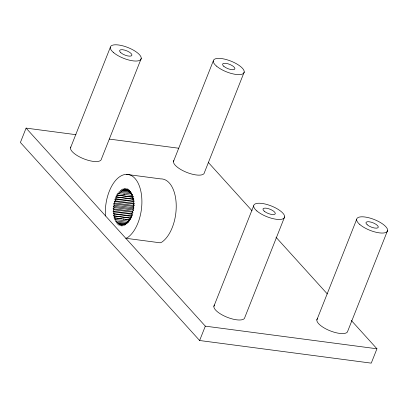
<?xml version="1.0" encoding="UTF-8"?>
<svg xmlns="http://www.w3.org/2000/svg" width="408" height="408" viewBox="0 0 408 408"><rect width="100%" height="100%" fill="white"/><g stroke="black" fill="none" stroke-linecap="round" stroke-linejoin="round"><path stroke-width="0.61" d="M126.424 223.395L117.637 222.238L117.621 224.232L118.672 223.191L125.577 224.104M130.83 192.244L129.576 192.076L129.591 190.082L128.546 191.123L129.8 191.286M132.947 197.207L117.881 195.218L117.902 193.224L119.156 193.387M130.591 219.259L129.331 219.096L129.311 221.09L128.275 220.611L128.107 222.63L127.143 221.901L126.832 223.905L125.944 222.936L125.496 224.895L124.71 223.701L124.129 225.578L123.456 224.186L124.71 224.349M127.378 222.426L116.703 221.019L116.545 223.038L117.637 222.238M131.764 193.458L130.509 193.295L130.672 191.276L129.576 192.076M132.121 195.442L118.937 193.703L119.105 191.684L120.074 192.413L131.371 193.902M128.444 221.223L115.892 219.57L115.586 221.58L116.703 221.019M132.58 194.912L131.32 194.744L131.631 192.739L130.509 193.295M120.074 192.413L120.386 190.409L121.268 191.377L130.682 192.622M129.647 219.81L115.209 217.903L114.765 219.866L115.892 219.57M133.258 196.574L132.003 196.411L132.447 194.448L131.32 194.744M121.268 191.377L121.722 189.419L122.507 190.613L130.04 191.607M115.352 218.107L114.097 217.938L114.674 216.056L130.994 218.209M129.331 219.096L130.417 219.315L130.29 217.372L131.407 217.326L131.136 215.475L132.263 215.169L131.85 213.435L132.967 212.869L132.421 211.288L133.518 210.477L132.845 209.069L133.895 208.024L133.11 206.82L134.094 205.556L133.212 204.576L134.115 203.118L133.151 202.378L133.957 200.746L132.926 200.257L133.625 198.487L132.539 198.257L133.12 196.376L132.003 196.411M122.507 190.613L123.088 188.736L123.762 190.133L129.412 190.878M114.674 216.056L113.592 215.827L114.291 214.057L131.866 216.373M75.934 134.681L26.087 128.107L20.4 142.469L199.624 340.512L371.26 363.14L376.946 348.784L351.283 320.423M70.487 147.915L110.288 47.394M141.239 58.451L101.439 158.972A16.498 5.804 21.6 0 1 83.961 158.896A16.498 5.804 21.6 0 1 70.839 146.967M173.466 161.497L213.267 60.971M244.219 72.027L204.418 172.553A16.498 5.804 21.6 0 1 186.941 172.477A16.498 5.804 21.6 0 1 173.818 160.543M199.624 340.512L205.311 326.15L26.087 128.107M213.869 306.352L253.669 205.826M284.621 216.883L244.82 317.409A16.498 5.804 21.6 0 1 226.664 317.057A16.498 5.804 21.6 0 1 214.567 304.995M316.848 319.928L356.648 219.402M387.6 230.464L347.8 330.985A16.498 5.804 21.6 0 1 329.649 330.638A16.498 5.804 21.6 0 1 317.546 318.572M123.762 190.133L124.466 188.363L125.016 189.939L128.78 190.434M123.456 224.186L122.752 225.95L122.201 224.375L121.39 225.996L120.972 224.273L124.083 224.624M114.291 214.057L113.256 213.568L114.062 211.936L132.263 214.338M125.016 189.939L125.827 188.317L126.24 190.041L128.755 190.373M114.062 211.936L113.098 211.196L114 209.738L132.829 212.221M126.24 190.041L127.148 188.593L127.424 190.439L128.683 190.607M120.972 224.273L120.064 225.726L119.789 223.875L124.812 224.538M114 209.738L113.118 208.758L114.102 207.494L133.559 210.059M127.424 190.439L128.413 189.184L128.546 191.123M119.789 223.875L118.804 225.129L118.672 223.191M114.102 207.494L113.322 206.29L114.368 205.244L133.824 207.81M114.368 205.244L113.699 203.837L114.791 203.026L134.247 205.591M114.791 203.026L114.245 201.445L115.367 200.879L134.196 203.363M115.367 200.879L114.954 199.145L116.081 198.839L134.283 201.241M116.081 198.839L115.806 196.988L116.923 196.942L133.87 199.175M114.097 217.938L115.209 217.903M109.38 139.092L178.791 148.242M126.286 174.364L160.614 178.888A33.002 17.937 -82.5 0 1 176.225 205.357A33.002 17.937 -82.5 0 1 161.609 242.281L160.109 242.801L125.786 238.272L127.281 237.757A33.002 17.937 -82.5 0 0 141.719 197.141A33.002 17.937 -82.5 0 0 122.038 175.394A33.002 17.937 -82.5 0 0 105.315 213.481L105.616 215.985M123.553 193.968L124.807 194.131M116.923 196.942L116.795 194.999L133.115 197.151M132.539 198.257L133.799 198.421M115.806 196.988L133.385 199.303M114.954 199.145L133.783 201.629M114.245 201.445L134.329 204.092M113.699 203.837L133.783 206.489M113.322 206.29L133.406 208.942M113.118 208.758L132.58 211.324M113.098 211.196L131.927 213.68M131.136 215.475L132.391 215.638M113.256 213.568L131.458 215.965M130.29 217.372L131.544 217.535M113.592 215.827L130.54 218.061M116.606 218.27L121.63 218.933M122.885 219.096L124.139 219.264M125.394 219.428L127.276 219.677M128.535 219.841L129.79 220.009M128.275 220.611L129.535 220.779M127.143 221.901L128.398 222.064M125.944 222.936L127.199 223.1M124.71 223.701L125.965 223.864M205.311 326.15L376.946 348.784M116.795 194.999L117.881 195.218M117.902 193.224L118.937 193.703M208.417 162.557L252.042 210.768M275.997 237.237L327.328 293.954M113.485 52.515A16.498 5.804 21.6 0 0 140.082 60.155A16.498 5.804 21.6 0 0 123.726 46.094A16.498 5.804 21.6 0 0 113.485 52.515M216.47 66.091A16.498 5.804 21.6 0 0 243.061 73.731A16.498 5.804 21.6 0 0 226.705 59.675A16.498 5.804 21.6 0 0 216.47 66.091M120.855 52.76A6.599 2.321 21.6 0 0 131.493 55.814A6.599 2.321 21.6 0 0 124.945 50.189A6.599 2.321 21.6 0 0 120.855 52.76M223.834 66.336A6.599 2.321 21.6 0 0 234.472 69.391A6.599 2.321 21.6 0 0 227.929 63.77A6.599 2.321 21.6 0 0 223.834 66.336M256.867 210.946A16.498 5.804 21.6 0 0 283.463 218.586A16.498 5.804 21.6 0 0 267.102 204.53A16.498 5.804 21.6 0 0 256.867 210.946M359.846 224.528A16.498 5.804 21.6 0 0 386.442 232.167A16.498 5.804 21.6 0 0 370.082 218.107A16.498 5.804 21.6 0 0 359.846 224.528M264.231 211.191A6.599 2.321 21.6 0 0 274.87 214.246A6.599 2.321 21.6 0 0 268.326 208.626A6.599 2.321 21.6 0 0 264.231 211.191M367.215 224.772A6.599 2.321 21.6 0 0 377.854 227.827A6.599 2.321 21.6 0 0 371.311 222.202A6.599 2.321 21.6 0 0 367.215 224.772"/></g></svg>
